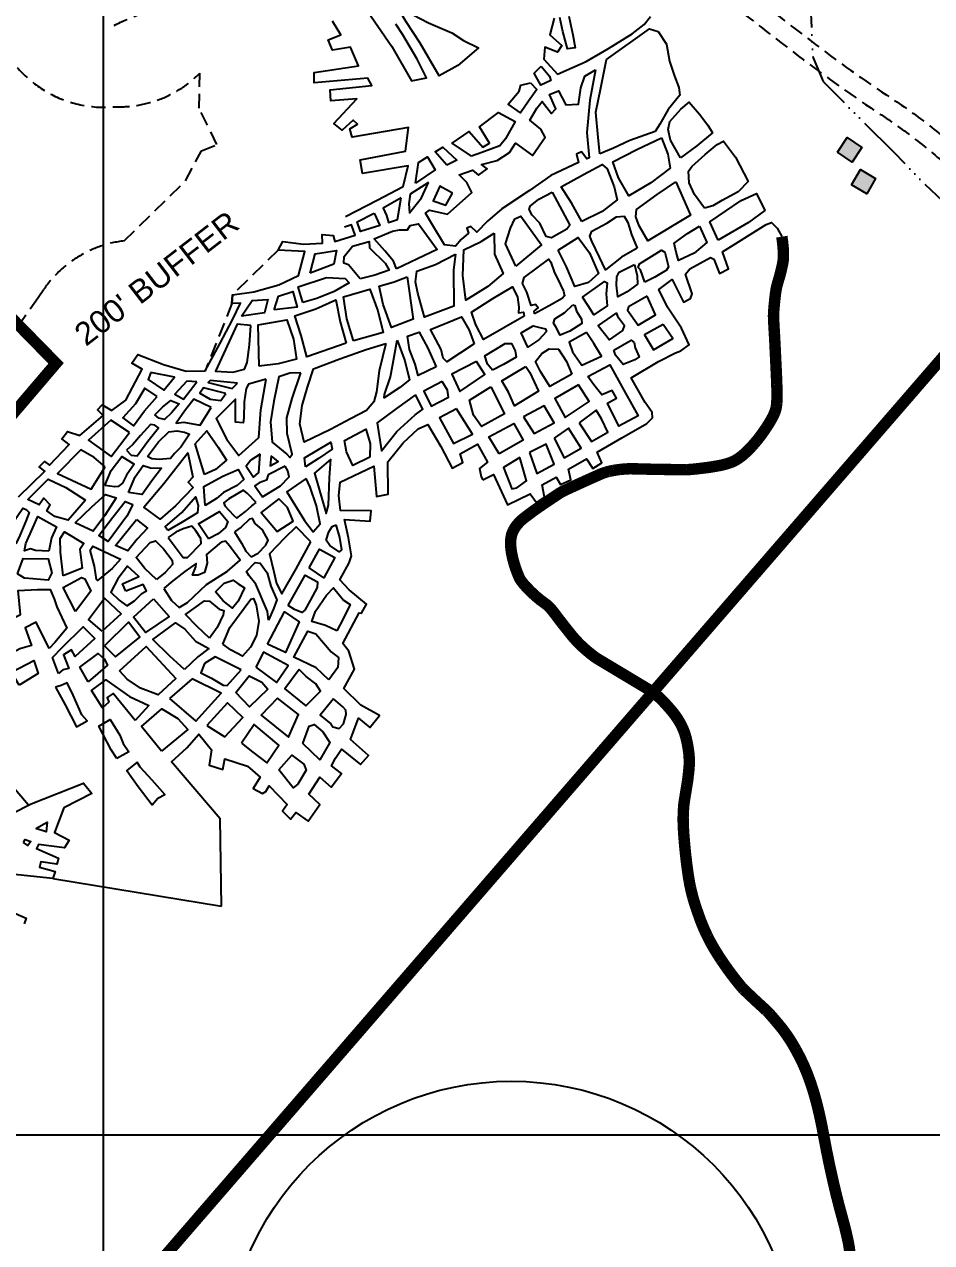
# Model space of a CAD drawing. Header units: inches. Extents: x 10131215 to 10153225, y 3476725 to 3491422.
# Drawn here: x 10145862 to 10147449, y 3479812 to 3481943 of the extents above; entities that cross this region are included whole.
import ezdxf
from ezdxf.enums import TextEntityAlignment as Align

# ---------------------------------------------------------------- set-up
doc = ezdxf.new("R2010")
doc.units = ezdxf.units.IN
doc.header["$LTSCALE"] = 100
doc.header["$MEASUREMENT"] = 0
for name, pattern in [('CENTER', [2, 1.25, -0.25, 0.25, -0.25]), ('DASHDOT', [1, 0.5, -0.25, 0, -0.25]), ('DASHED2', [0.375, 0.25, -0.125]), ('HIDDEN', [0.375, 0.25, -0.125]), ('STREAM', [1.5, 1, -0.125, 0, -0.125, 0, -0.125, 0, -0.125])]:
    doc.linetypes.add(name, pattern=pattern)
for name, color, linetype in [('BOUNDARY-MINE LIMITS', 30, 'DASHDOT'), ('BUFFER ZONE-200', 200, 'HIDDEN'), ('BUILDINGS', 7, 'CONTINUOUS'), ('GAS WELLS-PROPOSED', 171, 'CONTINUOUS'), ('GRID COORDINATES-VA SOUTH NAD27', 252, 'CONTINUOUS'), ('MINE WORKINGS-ADJACENT-JONES BROTHERS MINE-LMB_UN15', 251, 'CONTINUOUS'), ('MINE WORKINGS-ADJACENT-LMB_UN14', 251, 'CONTINUOUS'), ('OUTCROP-UPPER MASON-IMBODEN', 7, 'CONTINUOUS'), ('PROPERTY LINES-MINERAL', 1, 'CENTER'), ('ROADS', 34, 'DASHED2'), ('WATER-SURFACE', 140, 'STREAM')]:
    doc.layers.add(name, color=color, linetype=linetype)
doc.styles.add('BUFFER LABELS', font='ARIAL.TTF', dxfattribs={"height": 40})

msp = doc.modelspace()

# ---------------------------------------------------------------- linework, layer by layer
at = {"layer": 'BOUNDARY-MINE LIMITS', "const_width": 20}
msp.add_lwpolyline([(10145505.8, 3481770.2), (10145917.3, 3481350.1), (10145762.2, 3481168.3)], dxfattribs=at)
at = {"layer": 'BUFFER ZONE-200'}
for points in [[(10146036.4, 3481564.3), (10146143.8, 3481669.3), (10146172, 3481722.1), (10146198.8, 3481732.8), (10146167.7, 3481796.3), (10146169, 3481857.7)], [(10146305.6, 3481547.9), (10146226.1, 3481470.1), (10146225, 3481455)], [(10145772.6, 3481344.8), (10145798, 3481376.5), (10145850.2, 3481414.8), (10145885.9, 3481465.1), (10145895.9, 3481479.6)], [(10146226.1, 3481470.1), (10146225, 3481455), (10146178.3, 3481337.1)]]:
    msp.add_lwpolyline(points, dxfattribs=at)
for centre, start, end in [((10146001.2, 3481998.1), 209.9229, 275.5819), ((10146027.4, 3481998.9), 268.0679, 315.0761), ((10146060.4, 3481365.8), 96.893, 145.3212)]:
    msp.add_arc(centre, 200, start, end, dxfattribs=at)
at = {"layer": 'BUILDINGS'}
for points in [[(10147284.3, 3481719.6), (10147301.6, 3481745.2), (10147327.3, 3481727.9), (10147309.9, 3481702.2)], [(10147308.9, 3481662.3), (10147324.5, 3481689.1), (10147351.2, 3481673.5), (10147335.7, 3481646.7)]]:
    msp.add_lwpolyline(points, close=True, dxfattribs=at)
for points in [[(10147301.6, 3481745.2), (10147327.3, 3481727.9), (10147284.3, 3481719.6), (10147309.9, 3481702.2)], [(10147324.5, 3481689.1), (10147351.2, 3481673.5), (10147308.9, 3481662.3), (10147335.7, 3481646.7)]]:
    msp.add_solid(points, dxfattribs=at)
at = {"layer": 'GAS WELLS-PROPOSED'}
msp.add_circle((10146713.8, 3479594.1), 500, dxfattribs=at)
at = {"layer": 'GRID COORDINATES-VA SOUTH NAD27'}
for p, q in [((10146000, 3476730), (10146000, 3490730)), ((10150000, 3480000), (10131220, 3480000))]:
    msp.add_line(p, q, dxfattribs=at)
at = {"layer": 'MINE WORKINGS-ADJACENT-JONES BROTHERS MINE-LMB_UN15', "flags": 128}
for points in [[(10146455.6, 3481975.3), (10146504.6, 3481904.6), (10146539.2, 3481844.3), (10146565.2, 3481849.4), (10146548.8, 3481882.3), (10146523.9, 3481924.8), (10146511.6, 3481943.4)], [(10146788.5, 3481954.2), (10146781.2, 3481925), (10146802, 3481906.3), (10146794.7, 3481894.5), (10146772.5, 3481903), (10146770.8, 3481882.1), (10146794.8, 3481855.7), (10146844.6, 3481878), (10146884.1, 3481900.8), (10146925.5, 3481926.5), (10146946.5, 3481942.7), (10146957.4, 3481957)], [(10146814.5, 3481957.4), (10146821.5, 3481924.6), (10146825.4, 3481902), (10146812, 3481900.2), (10146804.1, 3481930.4), (10146798.4, 3481955.2)], [(10146423.5, 3481607.2), (10146479.1, 3481635.4), (10146524.7, 3481659.2), (10146533.5, 3481695.9), (10146453.4, 3481682.3), (10146449.1, 3481706.1), (10146528.5, 3481721.5), (10146533.7, 3481762.9), (10146435.2, 3481745.9), (10146431.4, 3481760.2), (10146444.9, 3481768.8), (10146437, 3481775.3), (10146417.7, 3481757.8), (10146403.5, 3481769.7), (10146443.3, 3481813), (10146397.8, 3481809.3), (10146396.8, 3481828.5), (10146469.5, 3481836.1), (10146462.9, 3481848.9), (10146368.7, 3481840.7), (10146369.1, 3481858.8), (10146446.5, 3481870.4), (10146432.4, 3481903.4), (10146400.8, 3481897.7), (10146393.6, 3481916.2), (10146415.8, 3481924.6), (10146400.8, 3481948.7)], [(10145851.3, 3481116.5), (10145897.9, 3481161.3), (10145888, 3481169), (10145897.2, 3481178.4), (10145905.6, 3481172), (10145940.1, 3481207.9), (10145927.4, 3481218.2), (10145937.5, 3481230.8), (10145958.7, 3481224), (10145999.6, 3481258.7), (10145989.5, 3481268.9), (10145998.1, 3481277.6), (10146014.7, 3481267.3), (10146039.5, 3481285.9), (10146067.9, 3481340.1), (10146049.7, 3481350.4), (10146060.4, 3481365.8), (10146105.3, 3481348.1), (10146144.7, 3481336.5), (10146178.3, 3481337.1), (10146203.6, 3481384.4), (10146225.7, 3481426.2), (10146239.7, 3481455.3), (10146225, 3481455), (10146226.1, 3481470.1), (10146263.4, 3481474.9), (10146307.1, 3481487.5), (10146341.7, 3481503.7), (10146352.3, 3481545.6), (10146305.6, 3481547.9), (10146314, 3481563.4), (10146350, 3481558.7), (10146383.2, 3481560.6), (10146382.9, 3481575.7), (10146401.9, 3481574), (10146405.2, 3481563.1), (10146440.7, 3481574.1), (10146434, 3481592.4), (10146421.9, 3481588.2)], [(10146664.2, 3481146.1), (10146682.7, 3481155.4), (10146707, 3481102.4), (10146746.9, 3481121.7), (10146757.6, 3481106.7), (10146772.1, 3481115.8), (10146767.6, 3481137.4), (10146792.2, 3481151), (10146799.9, 3481137.9), (10146817.8, 3481146.3), (10146813.6, 3481164.9), (10146845.3, 3481182.8), (10146856.5, 3481166.3), (10146872.3, 3481176.2), (10146863.8, 3481194.7), (10146907.1, 3481219.6), (10146950.7, 3481244.8), (10146960.9, 3481255), (10146960.2, 3481264.1), (10146947.7, 3481281.7), (10146923.5, 3481324.9), (10146971.5, 3481353.5), (10147000.8, 3481368.6), (10147010.6, 3481371.7), (10147024.9, 3481382.2), (10147011.4, 3481411.4), (10146987.1, 3481448.4), (10146971.6, 3481479), (10146995, 3481496.8), (10147015.3, 3481457.1), (10147027.1, 3481463.6), (10147030.4, 3481471.9), (10147018.4, 3481506.3), (10147026, 3481515.2), (10147062.5, 3481535.3), (10147067.9, 3481532.4), (10147078.1, 3481507.3), (10147094, 3481515.2), (10147083.5, 3481545.3), (10147159.4, 3481592.7), (10147169.1, 3481596.7), (10147178.7, 3481586.5), (10147187.1, 3481571.7)], [(10146206.7, 3480400.6), (10146204.5, 3480553), (10146119.1, 3480653), (10146145.9, 3480677.5), (10146167, 3480701.1), (10146189.5, 3480673.9), (10146185.3, 3480647.2), (10146209, 3480639.5), (10146212.3, 3480658.1), (10146252.5, 3480645.2), (10146274.1, 3480626), (10146262.3, 3480606.3), (10146278.2, 3480597.3), (10146284.1, 3480600.9), (10146289.9, 3480611), (10146321.7, 3480578.3), (10146313.6, 3480566.4), (10146327.5, 3480552.8), (10146336.7, 3480564.3), (10146358.5, 3480549.2), (10146378.5, 3480578), (10146359.8, 3480596.2), (10146378.8, 3480625.8), (10146398.6, 3480608.7), (10146416.7, 3480632.3), (10146399, 3480645.8), (10146406.2, 3480659.1), (10146416.8, 3480674.9), (10146450.1, 3480648), (10146463.9, 3480664), (10146432.5, 3480691.7), (10146446.4, 3480729.5), (10146466.3, 3480713), (10146482.9, 3480733.7), (10146450.7, 3480752.3), (10146421, 3480781.4), (10146439.6, 3480814.8), (10146429.7, 3480846.5), (10146419.2, 3480859.7), (10146447.4, 3480913.7), (10146451.8, 3480913), (10146460.4, 3480928.9), (10146429.9, 3480953.7), (10146413.5, 3480971.5), (10146430.2, 3481001.2), (10146434.4, 3481013.2), (10146428.9, 3481044.8), (10146421.8, 3481077), (10146466.8, 3481074), (10146468.4, 3481092.2), (10146415, 3481092.5), (10146411.8, 3481118), (10146414.3, 3481142.4), (10146473.2, 3481170.1), (10146478, 3481116.9), (10146498.2, 3481121.4), (10146497.6, 3481177.9), (10146524.7, 3481210.9), (10146551, 3481235.3), (10146567.8, 3481243.1), (10146590.2, 3481204.3), (10146610.1, 3481166.6), (10146629, 3481176.6), (10146624.2, 3481191.8), (10146654.4, 3481208.6), (10146672.3, 3481176.9), (10146658, 3481165.9), (10146661, 3481151.8), (10146664.2, 3481146.1)], [(10145869, 3480577.2), (10145705.2, 3480768.2)], [(10145911.9, 3480448.8), (10146206.7, 3480400.6)]]:
    msp.add_lwpolyline(points, dxfattribs=at)
for points in [[(10146530.5, 3481981.1), (10146542.2, 3481960), (10146569, 3481945.9), (10146609.9, 3481928.1), (10146629.9, 3481915), (10146656.3, 3481902.1), (10146620.4, 3481871), (10146587.5, 3481853.1), (10146554.6, 3481910.1), (10146530.1, 3481947.3), (10146518.7, 3481966.3), (10146515.7, 3481976.7)], [(10146868.4, 3481716.4), (10146865.5, 3481745.1), (10146861.7, 3481789.4), (10146870.3, 3481832.3), (10146878.4, 3481873), (10146880.5, 3481881.4), (10146955.8, 3481935.3), (10146970.5, 3481930.4), (10146985.1, 3481908.3), (10146990.7, 3481878.5), (10146999.3, 3481852.6), (10147006.9, 3481832.4), (10147008.8, 3481819.3), (10146988, 3481794.3), (10146973.6, 3481768.7), (10146965.2, 3481755.5), (10146921.4, 3481739.7), (10146892.7, 3481726.7)], [(10146765.8, 3481869.8), (10146780.4, 3481852.5), (10146782.7, 3481845.2), (10146765.6, 3481837), (10146753.8, 3481857.6)], [(10146861, 3481863.5), (10146851.1, 3481810.4), (10146845.9, 3481754), (10146849.8, 3481709.7), (10146846.1, 3481707.6), (10146836.4, 3481720.4), (10146827.7, 3481715.8), (10146831.6, 3481701.3), (10146783.1, 3481678.7), (10146745.4, 3481652.6), (10146697.3, 3481620.1), (10146672.3, 3481599.1), (10146653.2, 3481579.4), (10146642.8, 3481589.7), (10146636, 3481586.4), (10146638.7, 3481577.7), (10146626.1, 3481566.8), (10146616.4, 3481554.9), (10146596.9, 3481557.3), (10146576.6, 3481591), (10146563.8, 3481612.6), (10146570.4, 3481618.3), (10146602.4, 3481610.9), (10146644.6, 3481649.1), (10146635.7, 3481666.6), (10146622.7, 3481679.6), (10146645.9, 3481688.1), (10146656.5, 3481679.5), (10146671.3, 3481690.1), (10146661.7, 3481697.7), (10146689.2, 3481705.1), (10146710.6, 3481719.2), (10146721.3, 3481735.2), (10146750.6, 3481713.9), (10146773.1, 3481745.9), (10146765.3, 3481760), (10146746, 3481775.5), (10146758.4, 3481796.4), (10146767.5, 3481807.9), (10146784.1, 3481787.2), (10146791.9, 3481795.1), (10146780.4, 3481820.5), (10146796.5, 3481826.8), (10146809.2, 3481802.1), (10146831.2, 3481803.3), (10146835.4, 3481832.1), (10146842.4, 3481852.3)], [(10146747.1, 3481840.7), (10146758.3, 3481829.3), (10146743.7, 3481808.9), (10146730, 3481788.1), (10146708.3, 3481803.5), (10146727.6, 3481826.1), (10146730.7, 3481836.7)], [(10147009.9, 3481709.7), (10146992, 3481740.7), (10146988.1, 3481758.9), (10146991, 3481773.1), (10147010.6, 3481794.6), (10147025.1, 3481807.1), (10147043.1, 3481786.1), (10147057.8, 3481766.9), (10147066, 3481753.2), (10147038.3, 3481730.8)], [(10146644.4, 3481712.5), (10146610.2, 3481735.1), (10146640.1, 3481755.9), (10146664.1, 3481728.1), (10146675.6, 3481735.3), (10146657.9, 3481763.8), (10146691.5, 3481789.1), (10146720.4, 3481773.4), (10146703.7, 3481743), (10146693.5, 3481730.4), (10146662.2, 3481719)], [(10146976.3, 3481744.7), (10146987.8, 3481716.2), (10146991.6, 3481691.3), (10146958.1, 3481665.9), (10146919.4, 3481643.3), (10146901.4, 3481674.6), (10146891.6, 3481702.5), (10146933.4, 3481724.4)], [(10146601.2, 3481696.9), (10146580.4, 3481720.4), (10146594.1, 3481728.2), (10146618.4, 3481705.3)], [(10147052, 3481621.4), (10147034.1, 3481645.4), (10147024.8, 3481665.6), (10147023.8, 3481686.2), (10147029.4, 3481694.7), (10147052.8, 3481715.3), (10147074.1, 3481732.9), (10147085.2, 3481739), (10147106, 3481710.9), (10147128.2, 3481668.3), (10147110.7, 3481650.4), (10147082.9, 3481635.2), (10147082, 3481635), (10147066.3, 3481625.6)], [(10146545.9, 3481665.5), (10146551.6, 3481701.2), (10146566.9, 3481711.3), (10146580.6, 3481688.8)], [(10146837.2, 3481598), (10146819.8, 3481629.6), (10146800.9, 3481658.7), (10146840.1, 3481680.4), (10146872.7, 3481698.1), (10146881.6, 3481690.4), (10146893.6, 3481659), (10146898.7, 3481635.9), (10146872.5, 3481615.6)], [(10146568.9, 3481666.5), (10146537.1, 3481646), (10146534.3, 3481628.9), (10146535.9, 3481613.3), (10146556.9, 3481639.4)], [(10146610.9, 3481647.6), (10146588.9, 3481660.2), (10146576.9, 3481634.2), (10146599.5, 3481626.9)], [(10147001.7, 3481667.8), (10147027.1, 3481609.1), (10146952.9, 3481564.3), (10146937.4, 3481590.6), (10146931.6, 3481606.3), (10146933, 3481619.5), (10146968.8, 3481645.5)], [(10146521.3, 3481639.9), (10146489.8, 3481621.7), (10146495.6, 3481608.6), (10146499, 3481596.2), (10146514.4, 3481602)], [(10146785.1, 3481649.3), (10146815.9, 3481591.8), (10146810.7, 3481584.8), (10146783.9, 3481569.8), (10146774.8, 3481571.8), (10146763.9, 3481595.5), (10146750, 3481609.5), (10146744.9, 3481619.5), (10146746.8, 3481625.1), (10146761.9, 3481637.1)], [(10147075.8, 3481565.7), (10147060.9, 3481597.5), (10147116.1, 3481634.9), (10147142.8, 3481647.3), (10147157.4, 3481617.7), (10147129, 3481596.6)], [(10146474, 3481613), (10146483.8, 3481591.5), (10146449.8, 3481580.5), (10146443.9, 3481597.5)], [(10146512.7, 3481515.3), (10146507.6, 3481528.8), (10146492.6, 3481547), (10146473.8, 3481568), (10146506.1, 3481581.4), (10146518.2, 3481583.9), (10146532.4, 3481583.5), (10146536.9, 3481591.1), (10146551.6, 3481594.1), (10146584.3, 3481549.1), (10146549.5, 3481532.8)], [(10146721.7, 3481520.1), (10146703.8, 3481558.9), (10146712.5, 3481586.4), (10146719.9, 3481602.8), (10146730.5, 3481607.5), (10146766.6, 3481557.2)], [(10146934.2, 3481551.5), (10146906.3, 3481535.7), (10146878.5, 3481513.4), (10146868.1, 3481535.8), (10146854.4, 3481563.6), (10146851.2, 3481572.6), (10146854.6, 3481581.5), (10146880.7, 3481595.5), (10146897.8, 3481606.4), (10146911, 3481607.8), (10146917.7, 3481596.2), (10146924.2, 3481575.7)], [(10146684, 3481577.9), (10146684.5, 3481541), (10146699.4, 3481507), (10146672.9, 3481484.7), (10146634.2, 3481460.5), (10146628.7, 3481503.5), (10146630.6, 3481548.4), (10146661.3, 3481563.3)], [(10146795.9, 3481547.9), (10146830.5, 3481570.1), (10146850.6, 3481543.6), (10146866.2, 3481507.2), (10146848.8, 3481491.6), (10146825.2, 3481484.5), (10146810.4, 3481518.8)], [(10147043, 3481590.1), (10147055.8, 3481561.2), (10147033.5, 3481543.1), (10147006, 3481529.8), (10147002.1, 3481544.6), (10146998.7, 3481560.6), (10147022.2, 3481577.5)], [(10146449.1, 3481497.8), (10146428.7, 3481522.2), (10146420.9, 3481525.6), (10146421.5, 3481536.8), (10146436, 3481554.8), (10146464.8, 3481563.2), (10146465.7, 3481552.3), (10146493.2, 3481525.1), (10146499.8, 3481513.1), (10146475.2, 3481504.4)], [(10146361.9, 3481508), (10146370.9, 3481541.7), (10146408.2, 3481547.6), (10146403.5, 3481523.8)], [(10146615.9, 3481541.2), (10146612.6, 3481513.9), (10146613.3, 3481449.9), (10146561.8, 3481430.8), (10146550, 3481472.6), (10146546.1, 3481492.7), (10146548.5, 3481511.6), (10146581.4, 3481522.8)], [(10146754.5, 3481436.6), (10146753.6, 3481441.6), (10146760.7, 3481447.2), (10146756.2, 3481452.9), (10146748.5, 3481451.1), (10146741, 3481474.4), (10146733.5, 3481489.6), (10146736.1, 3481500.1), (10146779.4, 3481532.1), (10146783.2, 3481526.9), (10146788.6, 3481509.9), (10146800.1, 3481487.5), (10146805.3, 3481476.1), (10146806.7, 3481468), (10146802.9, 3481463.6), (10146779.9, 3481450.5)], [(10146947.1, 3481492), (10146939.6, 3481513.6), (10146936, 3481517.7), (10146937.8, 3481524.2), (10146976.4, 3481547.8), (10146982.5, 3481544.6), (10146988.6, 3481519), (10146985.3, 3481513), (10146964.6, 3481501.1)], [(10146929.2, 3481523.2), (10146934, 3481502.9), (10146934.6, 3481488.6), (10146916.5, 3481475), (10146900.2, 3481466.3), (10146897.7, 3481486.6), (10146898.4, 3481501.5), (10146902.3, 3481509.6)], [(10146349.3, 3481456.3), (10146340.7, 3481484.1), (10146390.2, 3481500.4), (10146423.3, 3481498.3), (10146430, 3481491.1), (10146403.6, 3481475.7), (10146373.7, 3481463.8)], [(10146531.4, 3481501.2), (10146541.9, 3481427.4), (10146504.1, 3481412.7), (10146489.4, 3481452.9), (10146482.7, 3481485.3), (10146508.8, 3481492.4)], [(10146838.6, 3481465.6), (10146876.8, 3481493.1), (10146881.6, 3481491.1), (10146880, 3481471.7), (10146881.7, 3481450.9), (10146858.2, 3481435.2), (10146848.3, 3481450.5)], [(10146299, 3481443.6), (10146306.7, 3481467.5), (10146331.5, 3481475.8), (10146339, 3481448.4)], [(10146437.4, 3481389.4), (10146425.9, 3481427.9), (10146419.9, 3481466.3), (10146466.2, 3481480), (10146480, 3481442), (10146489.4, 3481403.9)], [(10146736.2, 3481432.4), (10146665, 3481391.8), (10146651.8, 3481417.3), (10146644, 3481439.5), (10146681.5, 3481463.4), (10146715.8, 3481484), (10146724.7, 3481465.6), (10146726.9, 3481448.4), (10146726.2, 3481438.5), (10146735, 3481439.6)], [(10146951.2, 3481467.4), (10146919, 3481449.2), (10146917.2, 3481443.2), (10146935.5, 3481416.8), (10146965.9, 3481435)], [(10146241.5, 3481432.5), (10146260.6, 3481460.1), (10146287.8, 3481461.6), (10146281.7, 3481438.2)], [(10146424.8, 3481385.1), (10146356.2, 3481361.7), (10146346.2, 3481398.8), (10146334.9, 3481432.9), (10146371.8, 3481445.3), (10146406.5, 3481461.3), (10146414.5, 3481422.6)], [(10146821.5, 3481452.6), (10146825, 3481451.3), (10146828, 3481441.4), (10146836.6, 3481427.5), (10146837, 3481419.7), (10146816, 3481406.1), (10146799.1, 3481399.1), (10146791.6, 3481413.7), (10146787.3, 3481420.5), (10146789.7, 3481428.2), (10146807.3, 3481439.2)], [(10146272.8, 3481345.2), (10146271, 3481417.5), (10146320.8, 3481426.2), (10146332.7, 3481392.5), (10146337.9, 3481357.6), (10146305.9, 3481349)], [(10146649, 3481384.3), (10146600.8, 3481352.8), (10146594.8, 3481358.9), (10146591.1, 3481374.4), (10146572.4, 3481409.5), (10146626.5, 3481431.2), (10146639.8, 3481408.2)], [(10146897.9, 3481438.5), (10146865.8, 3481416.2), (10146885.4, 3481391.4), (10146909, 3481407.4), (10146911.7, 3481415.5), (10146901.6, 3481429.5)], [(10146257.9, 3481416.5), (10146234.4, 3481418.5), (10146196.3, 3481336.5), (10146226.3, 3481334.7), (10146246.7, 3481339.7), (10146251.4, 3481351.5), (10146255.7, 3481382.3)], [(10146582.5, 3481344.1), (10146550.8, 3481328.9), (10146545.3, 3481348.4), (10146535.5, 3481374.4), (10146532.4, 3481397.7), (10146552.6, 3481404.6), (10146567.9, 3481376.6)], [(10146775.4, 3481405.7), (10146762.1, 3481391), (10146742.4, 3481378.1), (10146731, 3481403.7), (10146752.2, 3481415.8), (10146765.8, 3481411.9), (10146773.4, 3481410.7)], [(10146845.6, 3481404.2), (10146814.8, 3481387.4), (10146820.6, 3481370.2), (10146837.1, 3481346.6), (10146871.6, 3481362.5), (10146858, 3481384.9)], [(10146979.7, 3481418.1), (10146946.6, 3481399.8), (10146962.3, 3481373.5), (10146996.3, 3481393.4)], [(10146494, 3481385), (10146482.7, 3481337), (10146477.8, 3481300.5), (10146473.4, 3481283), (10146460.5, 3481267.6), (10146432.3, 3481253.1), (10146397.3, 3481234.6), (10146351.3, 3481212.1), (10146343.5, 3481244.1), (10146348, 3481276.3), (10146357.4, 3481308.4), (10146367.6, 3481340.2), (10146413.9, 3481357.8), (10146459.9, 3481374)], [(10146514, 3481390.4), (10146527.2, 3481354.2), (10146535.7, 3481321.1), (10146518.9, 3481308), (10146491.4, 3481289.9), (10146492, 3481295.7), (10146502.5, 3481326.7), (10146508.8, 3481361.4)], [(10146680.9, 3481338.2), (10146671.9, 3481348.7), (10146667.6, 3481363.4), (10146703.3, 3481384.9), (10146714.2, 3481385), (10146720.8, 3481371.7), (10146722.1, 3481361), (10146700, 3481347.9)], [(10146893.4, 3481373.1), (10146923.3, 3481390.5), (10146928.5, 3481386.4), (10146930.6, 3481377.2), (10146937.7, 3481361.6), (10146929.6, 3481356.3), (10146909.3, 3481347.9), (10146895.8, 3481364.1)], [(10146819.8, 3481331.3), (10146781.4, 3481309.3), (10146765.1, 3481335.6), (10146756.3, 3481353.4), (10146767.3, 3481367.4), (10146779.8, 3481375.3), (10146796.6, 3481374.7), (10146810.2, 3481353.2)], [(10146653, 3481353.1), (10146609.9, 3481331.1), (10146623.5, 3481301), (10146667.6, 3481330.5)], [(10146739, 3481344.7), (10146746.3, 3481334), (10146761.6, 3481301.5), (10146719.1, 3481275.8), (10146709, 3481299.8), (10146697, 3481319.5), (10146720.8, 3481333.7)], [(10146847.7, 3481327.2), (10146886.2, 3481347.2), (10146913.7, 3481298.1), (10146935.7, 3481258.4), (10146901.7, 3481239.9), (10146881.8, 3481280.2), (10146897.7, 3481289.1), (10146890.5, 3481302.6), (10146872, 3481295), (10146857.9, 3481312.2)], [(10146083.1, 3481334), (10146078.6, 3481321.8), (10146105.9, 3481303), (10146124.3, 3481326)], [(10146163.4, 3481317.6), (10146146.3, 3481319), (10146125, 3481296.4), (10146140.2, 3481287.6)], [(10146234.8, 3481315.1), (10146186.8, 3481320.3), (10146183.2, 3481316.3), (10146225.6, 3481306.2)], [(10146284.6, 3481322.3), (10146253.7, 3481313.5), (10146250, 3481305.9), (10146246.2, 3481282.5), (10146245.7, 3481254.6), (10146244.7, 3481246.1), (10146231.5, 3481247.4), (10146231, 3481287.1), (10146197.3, 3481253.6), (10146216.2, 3481217.1), (10146237.1, 3481189.1), (10146272.1, 3481220.2), (10146275.6, 3481268.8)], [(10146345.6, 3481333.7), (10146326.4, 3481333), (10146307.3, 3481326.3), (10146298.1, 3481283.8), (10146292.7, 3481247.5), (10146295.4, 3481212), (10146321.2, 3481191.1), (10146326.5, 3481185.2), (10146330.4, 3481191), (10146321.9, 3481227.1), (10146320.9, 3481255), (10146330.4, 3481288.8)], [(10146592.7, 3481318.5), (10146560.9, 3481301.3), (10146573.3, 3481275.4), (10146603.7, 3481290.7), (10146602.3, 3481303.4)], [(10146094.2, 3481292.3), (10146072.8, 3481306.8), (10146056, 3481279.1), (10146034.1, 3481254.8), (10146053, 3481240.9), (10146072.1, 3481267.2)], [(10146214.1, 3481297.5), (10146175.5, 3481307.4), (10146168.7, 3481297.7), (10146187, 3481287.5), (10146205.4, 3481285)], [(10146546.2, 3481295.2), (10146512.9, 3481271.1), (10146479.2, 3481245.9), (10146486.6, 3481197), (10146513.3, 3481230.8), (10146545.4, 3481259.8), (10146558.8, 3481269.9)], [(10146678.1, 3481308.8), (10146702.1, 3481261.8), (10146661.9, 3481239.6), (10146647.7, 3481259.2), (10146640.4, 3481285.8)], [(10146831.3, 3481312.2), (10146790.2, 3481288.6), (10146807.8, 3481255.3), (10146849.9, 3481283.5)], [(10146090.3, 3481259.7), (10146103.9, 3481274), (10146118.3, 3481285.2), (10146132.8, 3481279), (10146119.2, 3481263.4), (10146107, 3481251.6), (10146097.3, 3481254.3)], [(10146188.9, 3481272.9), (10146158.3, 3481287.4), (10146141.9, 3481266.6), (10146127.5, 3481245.3), (10146140.6, 3481246.9), (10146169.2, 3481241.9)], [(10146735.2, 3481256.2), (10146753.5, 3481227.3), (10146789, 3481245.9), (10146771.3, 3481275.6)], [(10146045.8, 3481228.8), (10146013.2, 3481250.6), (10145974, 3481215.9), (10146013.6, 3481187)], [(10146617.9, 3481270.4), (10146587.9, 3481254.5), (10146612.4, 3481209.6), (10146646.1, 3481226.3)], [(10146832.5, 3481246), (10146854.1, 3481213.6), (10146882.9, 3481229.8), (10146871.5, 3481253.2), (10146862, 3481268.3)], [(10146040.4, 3481197.9), (10146048.5, 3481189.4), (10146059.3, 3481188.1), (10146077.9, 3481214.2), (10146096.3, 3481237), (10146089.9, 3481241.9), (10146082.5, 3481243.1), (10146065.1, 3481223.9), (10146051.8, 3481208.3)], [(10146077.5, 3481186.9), (10146096.3, 3481212.6), (10146114.7, 3481230.5), (10146128.4, 3481231.7), (10146142, 3481229.9), (10146150.8, 3481225.9), (10146141.5, 3481212.1), (10146135.7, 3481203.6), (10146124.4, 3481192.3), (10146117.5, 3481183.3), (10146097.4, 3481181.9), (10146084.9, 3481182.9)], [(10146176.9, 3481155.5), (10146160.7, 3481209), (10146181.3, 3481232.1), (10146201.1, 3481203.3), (10146215.7, 3481180.7), (10146196.1, 3481164.3)], [(10146466.4, 3481186), (10146436.5, 3481171.4), (10146425.5, 3481195.1), (10146422, 3481215.3), (10146459.5, 3481234.9), (10146466.6, 3481210.1)], [(10146692.6, 3481191.5), (10146674.2, 3481221.6), (10146718.3, 3481245.1), (10146734.3, 3481215.9)], [(10146788.7, 3481219.3), (10146806.1, 3481184.5), (10146835.9, 3481201.6), (10146814.1, 3481236.5)], [(10146353.7, 3481169), (10146351.7, 3481184.5), (10146398.2, 3481212), (10146400.6, 3481200.1), (10146376.7, 3481183.6)], [(10146745.4, 3481194.3), (10146758.7, 3481157.4), (10146788.8, 3481173.9), (10146774.5, 3481208.8)], [(10146003.1, 3481169.2), (10145984.2, 3481185.4), (10145960.6, 3481199), (10145919.7, 3481157.4), (10145978.9, 3481129.9)], [(10146002.8, 3481136.5), (10146013.9, 3481162.6), (10146032.5, 3481186.9), (10146053.8, 3481173.8), (10146040.6, 3481154.6), (10146033.4, 3481140.5), (10146026.2, 3481134.4), (10146020.1, 3481133.9)], [(10146156.9, 3481133.1), (10146126.1, 3481100.9), (10146099.6, 3481077.2), (10146070.9, 3481098.2), (10146105.6, 3481140), (10146147.6, 3481193.3), (10146156.5, 3481150.9), (10146148.4, 3481142.3)], [(10146274.3, 3481191.1), (10146258.3, 3481180.9), (10146249.6, 3481169.9), (10146263, 3481150.9), (10146272, 3481158.9)], [(10146293.4, 3481188), (10146291.9, 3481170.6), (10146305.7, 3481178.4)], [(10146044, 3481124.2), (10146055.8, 3481151.5), (10146069.6, 3481171.2), (10146082.6, 3481167.2), (10146102, 3481166.9), (10146084.6, 3481144.4), (10146067.9, 3481120.4)], [(10146178.2, 3481101.4), (10146176, 3481134.5), (10146209.1, 3481152.4), (10146236.1, 3481164.6), (10146245.6, 3481146.9), (10146234.4, 3481136.6), (10146210.2, 3481123.9), (10146197.8, 3481113.8)], [(10146318.4, 3481170), (10146288.5, 3481155.2), (10146285.7, 3481145.7), (10146272.6, 3481141), (10146264.8, 3481135.6), (10146278.5, 3481116.4), (10146310, 3481135.6), (10146324.9, 3481151.6), (10146322.5, 3481162)], [(10146397.8, 3481182.6), (10146369.2, 3481158.2), (10146390, 3481087.1), (10146394, 3481101.8), (10146395.5, 3481149.8)], [(10146728.7, 3481185.4), (10146700, 3481167.8), (10146714.5, 3481130.6), (10146723.2, 3481132.2), (10146740.1, 3481144.3), (10146734.8, 3481164.7)], [(10145968.6, 3481110.6), (10145938.7, 3481075.7), (10145915.2, 3481081.9), (10145901.4, 3481092.1), (10145906.9, 3481102.8), (10145895.7, 3481114.3), (10145887.9, 3481102.4), (10145867.7, 3481111.8), (10145903.4, 3481147.5), (10145934.1, 3481132.6)], [(10146354.7, 3481148.8), (10146321, 3481125.1), (10146352.1, 3481075.2), (10146367.3, 3481055), (10146379.4, 3481069.1), (10146372.7, 3481100.5), (10146362, 3481133.2)], [(10146267.6, 3481106.5), (10146252.2, 3481122.6), (10146245.1, 3481127.9), (10146219.4, 3481113.3), (10146210.8, 3481106.2), (10146212.5, 3481100.5), (10146227.7, 3481084.7), (10146233.4, 3481079.1), (10146248.7, 3481090.6), (10146259.8, 3481101)], [(10145950.8, 3481071.2), (10145980.1, 3481099.3), (10146003.5, 3481120.7), (10146022.7, 3481114.9), (10146002.4, 3481083.8), (10145982, 3481056.6)], [(10146051.6, 3481103.3), (10146041.3, 3481082.8), (10146008.3, 3481038.6), (10145992.2, 3481048.6), (10146016.9, 3481080.8), (10146038.2, 3481108.3)], [(10146112.8, 3481057.4), (10146108, 3481063.8), (10146137.4, 3481088.9), (10146161.3, 3481116.4), (10146166.1, 3481101.1), (10146164.7, 3481088.7), (10146138, 3481072.1)], [(10146307.1, 3481113), (10146275.9, 3481089.4), (10146304.3, 3481055.8), (10146332, 3481074.1), (10146322, 3481097.7)], [(10145817.7, 3481040.8), (10145839.3, 3481067.7), (10145858.9, 3481096.8), (10145865.1, 3481094.6), (10145870.2, 3481089), (10145864.4, 3481073.9), (10145852, 3481045), (10145846.7, 3481034.9), (10145834, 3481036.4)], [(10145904.9, 3481021.5), (10145881.4, 3481022.5), (10145872.4, 3481025.6), (10145862, 3481022.1), (10145864.5, 3481034.7), (10145876.8, 3481062.2), (10145885.5, 3481082.4), (10145901.1, 3481073.3), (10145917.8, 3481064), (10145909.5, 3481045)], [(10146183.9, 3481043.1), (10146166.3, 3481069.2), (10146203.5, 3481091.1), (10146217.6, 3481073.4), (10146214, 3481062.9), (10146200.8, 3481051.7)], [(10146058.3, 3481076.6), (10146077, 3481061.5), (10146059.3, 3481042.7), (10146043, 3481022), (10146021.2, 3481031.3)], [(10146113.6, 3481045.2), (10146139.6, 3481010.4), (10146147, 3481010.6), (10146171.4, 3481034.6), (10146170.4, 3481043.9), (10146161.9, 3481057), (10146154.8, 3481065.3), (10146139.4, 3481060.8), (10146126.7, 3481054.7)], [(10146229.5, 3481055.2), (10146242, 3481035.6), (10146249.4, 3481021.4), (10146258.5, 3481011.3), (10146271, 3481018), (10146284.1, 3481032.1), (10146288.4, 3481040.7), (10146278.3, 3481058.6), (10146265.8, 3481070), (10146261.2, 3481078.4), (10146255.8, 3481077.5), (10146241, 3481063.4)], [(10146363.2, 3481037.5), (10146337.6, 3481064.3), (10146316.8, 3481044.1), (10146290.8, 3481017), (10146298.1, 3480985.1), (10146303.1, 3480965.1), (10146312.1, 3480947.1), (10146337.6, 3480990.8)], [(10146406.9, 3481067.8), (10146413.4, 3481045.6), (10146416.4, 3481023.9), (10146412.5, 3481020.3), (10146396.4, 3481031.3), (10146390, 3481040.8), (10146394.6, 3481055.2), (10146400.5, 3481064.7)], [(10145929.6, 3480978.5), (10145925.3, 3481019.5), (10145924.2, 3481043.6), (10145931.8, 3481055.4), (10145966.1, 3481034.9), (10145958.6, 3481024.5), (10145962.8, 3480991.6)], [(10146092.9, 3480971.8), (10146072.4, 3480991.2), (10146057.6, 3481010.2), (10146081.9, 3481036.4), (10146091.4, 3481039.4), (10146105.1, 3481025.6), (10146120.2, 3481005.6), (10146121.2, 3480997.9), (10146108, 3480984.3)], [(10146105.6, 3480955.9), (10146119.1, 3480935), (10146132.7, 3480922.8), (10146147.4, 3480931.7), (10146180.6, 3480963.1), (10146217.5, 3480986.7), (10146239.3, 3481006), (10146221, 3481030.7), (10146213.6, 3481039), (10146206, 3481037.1), (10146180.4, 3481015.8), (10146181.4, 3481000.5), (10146177.1, 3480984), (10146165.8, 3480979.3), (10146155.9, 3480979.5), (10146161.9, 3480994.2), (10146162.2, 3480999.9), (10146142.6, 3480985.6), (10146118.6, 3480967.2)], [(10145976.9, 3481023.2), (10145981.8, 3481030.1), (10146029.8, 3481007.4), (10146015.5, 3480991.3), (10145989.6, 3480970.1), (10145987.9, 3480971.9), (10145984.6, 3480995.4)], [(10146360.4, 3480992.5), (10146378.4, 3481025.1), (10146404.8, 3481010.3), (10146385.6, 3480974.8)], [(10145850, 3480981.7), (10145859.5, 3481008.5), (10145903.3, 3481008.1), (10145909.8, 3480983.8), (10145903.7, 3480970.6), (10145876.6, 3480973.2), (10145862.2, 3480974)], [(10146039.3, 3480951.7), (10146033.8, 3480964.1), (10146062.1, 3480977.1), (10146042.4, 3480995.4), (10146025.1, 3480973), (10146013.4, 3480949.9), (10146027.5, 3480935.9), (10146041.2, 3480925.8), (10146054.7, 3480934.7), (10146067.1, 3480947.4), (10146075.4, 3480951.9), (10146069.4, 3480963.4)], [(10146288.7, 3480901), (10146287, 3480916), (10146267, 3480963.6), (10146254.8, 3480978.9), (10146250.5, 3480986), (10146265.6, 3481001.9), (10146274.5, 3481000.6), (10146286.8, 3480983.7), (10146293.3, 3480960.2), (10146303.8, 3480936.5), (10146297.7, 3480920.5)], [(10145951.5, 3480915.7), (10145929.8, 3480958.1), (10145961.9, 3480975.3), (10145967.5, 3480972.8), (10145977.9, 3480951.5)], [(10146323.5, 3480926.5), (10146353.1, 3480979.7), (10146374.7, 3480967.6), (10146374.3, 3480957.9), (10146362, 3480935.1), (10146352.3, 3480918.4), (10146347.5, 3480914.2), (10146334.3, 3480919.3)], [(10145905.2, 3480851), (10145882.6, 3480897), (10145863.2, 3480887.2), (10145874.3, 3480856.5), (10145854, 3480850.5), (10145838.3, 3480842.1), (10145814.7, 3480882.8), (10145787.2, 3480870.4), (10145808.3, 3480820.4), (10145792.4, 3480808.3), (10145756.4, 3480852.7), (10145785.9, 3480875.3), (10145813.4, 3480889.7), (10145855.2, 3480910.9), (10145850.7, 3480952.9), (10145885.1, 3480954.4), (10145907.2, 3480954.4), (10145914, 3480937.8), (10145918.4, 3480924), (10145936, 3480886.6), (10145915.2, 3480861.8)], [(10146196.3, 3480950.5), (10146211.5, 3480965.7), (10146227.2, 3480970.9), (10146236, 3480964.6), (10146247.2, 3480957.3), (10146236.1, 3480934), (10146225.7, 3480921.9), (10146209.8, 3480934.7)], [(10146408.4, 3480881.8), (10146388.9, 3480891.3), (10146364.7, 3480898.3), (10146371.4, 3480916.6), (10146390.6, 3480944.3), (10146402.4, 3480957.2), (10146420.4, 3480935.5), (10146431.7, 3480928.2), (10146419.8, 3480903.2)], [(10145997.7, 3480881.4), (10145974.1, 3480901.9), (10146001.9, 3480939.1), (10146031.1, 3480911.6)], [(10146088, 3480938), (10146115.1, 3480907.3), (10146073.5, 3480879.2), (10146052.6, 3480906.1)], [(10146186, 3480869.5), (10146164.3, 3480889.5), (10146143.5, 3480910.6), (10146177.1, 3480934.7), (10146185.6, 3480933.9), (10146202.6, 3480920), (10146210.8, 3480917.5), (10146209.8, 3480910.2), (10146199, 3480888.1)], [(10146208.9, 3480859), (10146221.3, 3480888), (10146257.9, 3480937.4), (10146262.8, 3480938.5), (10146267.4, 3480927.2), (10146271.8, 3480899.1), (10146268.2, 3480874.2), (10146257.2, 3480853.7), (10146243.5, 3480837.9), (10146223.5, 3480848.1)], [(10146287.2, 3480858.8), (10146317.2, 3480915.2), (10146342.9, 3480898.1), (10146318.9, 3480844.2)], [(10145921.3, 3480807.5), (10145910.8, 3480835.6), (10145927.9, 3480853), (10145965, 3480888.8), (10145985.4, 3480868.4), (10145951, 3480837.2), (10145944.3, 3480848.7), (10145930.5, 3480839.9), (10145939.8, 3480816.1), (10145929.2, 3480813.7)], [(10146001.9, 3480856), (10146021.5, 3480836.7), (10146064.1, 3480870.9), (10146043.9, 3480897.3)], [(10146141.8, 3480814.6), (10146116.4, 3480837.7), (10146086.6, 3480866.7), (10146126.4, 3480896.1), (10146142.8, 3480884.9), (10146161.4, 3480863.8), (10146184.8, 3480851.4), (10146165.4, 3480836.8)], [(10146394.3, 3480796.5), (10146372.6, 3480817.3), (10146333.3, 3480836.1), (10146357.8, 3480881.7), (10146371.6, 3480876.9), (10146398.7, 3480845.1), (10146411.5, 3480835.2), (10146410.3, 3480817.8)], [(10146028.5, 3480811.9), (10146074.8, 3480854.8), (10146127.1, 3480798.4), (10146096.1, 3480770.3), (10146064.8, 3480781.5), (10146041.9, 3480797.7)], [(10146266.8, 3480818.8), (10146302.8, 3480791.5), (10146323.2, 3480821.3), (10146280.2, 3480845)], [(10145852.9, 3480787.3), (10145839.4, 3480809.7), (10145878.6, 3480830.3), (10145886.1, 3480807.4)], [(10145973.4, 3480793.1), (10145958.9, 3480818.6), (10145990.9, 3480842.4), (10146001.6, 3480833.3), (10146007.2, 3480822.2)], [(10146240.9, 3480813.6), (10146195.9, 3480836.8), (10146177.2, 3480824.9), (10146170.4, 3480808.8), (10146189.5, 3480799.1), (10146209.8, 3480787.2), (10146216.5, 3480786.6)], [(10146231.7, 3480774.2), (10146255.3, 3480803.3), (10146277.3, 3480792.1), (10146287.9, 3480780.3), (10146255.8, 3480749)], [(10146342.4, 3480814.7), (10146317.7, 3480780.6), (10146354.1, 3480751.1), (10146380.1, 3480776.6), (10146371.8, 3480789.4), (10146354.9, 3480802)], [(10145916.3, 3480783.8), (10145933.5, 3480752.4), (10145953.3, 3480714.1), (10145972, 3480724.8), (10145962.5, 3480735.1), (10145947.4, 3480769.6), (10145937, 3480791.2), (10145926.3, 3480786.2)], [(10146055.4, 3480725.3), (10146017, 3480772.2), (10146006.9, 3480765.3), (10146009.7, 3480757.1), (10145998.4, 3480747.1), (10145979.1, 3480777.6), (10146004.1, 3480796.4), (10146045.7, 3480767.4), (10146079.4, 3480751.3)], [(10146115.5, 3480763.7), (10146161.8, 3480724.1), (10146206.3, 3480773.3), (10146155.7, 3480797.9)], [(10146305, 3480764.2), (10146276.1, 3480734.3), (10146324.2, 3480696.2), (10146341.7, 3480735.6)], [(10146402.9, 3480762.9), (10146379.6, 3480734.3), (10146398, 3480719.5), (10146401.3, 3480714.3), (10146412.7, 3480711.5), (10146420.4, 3480719.5), (10146425.1, 3480735.6), (10146424.5, 3480743), (10146419.3, 3480749.1)], [(10146101.8, 3480671.6), (10146066.6, 3480714.6), (10146102.3, 3480745.4), (10146130.6, 3480728.6), (10146147.8, 3480709.2)], [(10146181.3, 3480716.5), (10146212.3, 3480696.4), (10146244.3, 3480730.5), (10146217.1, 3480756.3)], [(10146023.6, 3480659), (10146013.8, 3480674), (10145992, 3480715.4), (10146012.1, 3480726.9), (10146028.9, 3480699.5), (10146034.6, 3480685.2), (10146044.4, 3480670.2)], [(10146241.5, 3480685.4), (10146261.3, 3480669.9), (10146285.8, 3480650.9), (10146307.2, 3480682.2), (10146264, 3480718.3)], [(10146349.2, 3480685.1), (10146360.1, 3480715.3), (10146368.8, 3480718.3), (10146384, 3480705.1), (10146396.3, 3480687), (10146378.5, 3480656.3)], [(10146307.3, 3480638.7), (10146329.6, 3480664.7), (10146350.8, 3480649.1), (10146354.8, 3480638.1), (10146340.3, 3480613.6), (10146331.9, 3480607.5)], [(10146059.3, 3480652.5), (10146041.2, 3480637.6), (10146061.2, 3480609.9), (10146085.5, 3480577.4), (10146095.3, 3480589.6), (10146107.4, 3480595.5), (10146085.5, 3480620.9), (10146064.6, 3480643.6)]]:
    msp.add_lwpolyline(points, close=True, dxfattribs=at)
at = {"layer": 'MINE WORKINGS-ADJACENT-LMB_UN14', "flags": 128}
for points in [[(10145806.8, 3480545.4), (10145873.6, 3480579.5), (10145965.5, 3480615.6), (10145979.6, 3480597.2), (10145931, 3480572.2), (10145914.8, 3480529.4), (10145940.5, 3480515.7), (10145932.2, 3480502.6), (10145886.5, 3480508.4), (10145883.3, 3480501.4), (10145921.7, 3480484.1), (10145918.8, 3480474.1), (10145890.9, 3480477.7), (10145888.3, 3480468.4), (10145915.9, 3480461), (10145911.9, 3480448.8), (10145805.6, 3480459.7)], [(10145837, 3480391.6), (10145864.8, 3480379.6), (10145861.7, 3480369.2)]]:
    msp.add_lwpolyline(points, dxfattribs=at)
for points in [[(10145881.9, 3480536.5), (10145901.8, 3480547.1), (10145900, 3480530.5)], [(10145860.2, 3480511.5), (10145863.2, 3480517.2), (10145873, 3480513.4), (10145867.7, 3480506.6)]]:
    msp.add_lwpolyline(points, close=True, dxfattribs=at)
at = {"layer": 'OUTCROP-UPPER MASON-IMBODEN', "const_width": 20}
msp.add_lwpolyline([(10147187.1, 3481571.7, -0.031648), (10147189.9, 3481541.4, -0.056825), (10147188.5, 3481524.4, -0.027385), (10147180.3, 3481492.4, 0.045944), (10147176.1, 3481473.1, 0.012092), (10147172.8, 3481440.5, 0.030097), (10147172.7, 3481427.3, 0.003937), (10147174.1, 3481401.4, -0.003727), (10147175.5, 3481374, -0.000549), (10147177.7, 3481327.3, -0.001907), (10147178.2, 3481313.8, -0.006692), (10147178.5, 3481304.1, -0.004302), (10147178.5, 3481288.9, -0.015694), (10147178.2, 3481280.9, -0.017909), (10147177.4, 3481274, -0.034969), (10147176.5, 3481269.8, -0.023646), (10147174.5, 3481263.8, -0.031916), (10147169.9, 3481254.1, -0.020104), (10147161.1, 3481239.4, -0.006701), (10147153.5, 3481228.3, -0.010048), (10147148.2, 3481221.1, -0.012848), (10147142.8, 3481214.3, -0.007869), (10147133.4, 3481203.5, -0.025543), (10147122.3, 3481192.5, -0.031212), (10147112.3, 3481184.5, -0.029238), (10147104.5, 3481179.7, -0.035739), (10147097.8, 3481176.7, -0.018662), (10147088.5, 3481173.7, -0.020483), (10147079.9, 3481171.6, -0.007391), (10147066.5, 3481169.2, -0.008762), (10147055, 3481167.5, -0.00558), (10147034.6, 3481165.1, -0.012293), (10147025.3, 3481164.3, -0.002643), (10147020.9, 3481164.1, -0.00677), (10147019.2, 3481164, -0.008328), (10147012.4, 3481164, -0.001161), (10146964.2, 3481164.7, -0.002795), (10146936.2, 3481165.4, 0.006063), (10146923.4, 3481165.6, 0.011288), (10146919.9, 3481165.6, 0.005248), (10146912.6, 3481165.2, 0.01584), (10146903.6, 3481164.3, 0.012653), (10146892.4, 3481162.7, 0.012008), (10146884.5, 3481161, 0.019635), (10146879.7, 3481159.8, 0.011688), (10146874.2, 3481157.9, 0.014542), (10146869.9, 3481156.2, 0.003719), (10146864.6, 3481153.9, 0.000757), (10146839, 3481142.4, 0.001719), (10146813.9, 3481130.9, 0.004646), (10146804.7, 3481126.5, 0.03257), (10146797.9, 3481122.7, 0.006093), (10146763.5, 3481099.6, 0.007205), (10146748.8, 3481089.1, 0.00742), (10146734.7, 3481078.4, 0.053566), (10146724.5, 3481068.4, 0.056305), (10146717, 3481057, 0.071612), (10146713.6, 3481046.9, 0.056221), (10146712.6, 3481033.4, 0.034017), (10146714.2, 3481018.6, 0.026876), (10146718.5, 3481000.3, 0.026836), (10146726.6, 3480977.6, 0.062372), (10146731.7, 3480968.6, 0.025569), (10146737.8, 3480961.2, 0.014182), (10146749.8, 3480948.9, 0.040287), (10146772.6, 3480930.1, -0.073248), (10146784.5, 3480918.9, -0.006586), (10146792.8, 3480908.2, 0.005286), (10146803, 3480894.8, 0.000989), (10146811.2, 3480884.5, 0.001265), (10146817.6, 3480876.4, 0.02627), (10146831.7, 3480860.5, 0.025774), (10146847.8, 3480845.8, 0.012153), (10146859.5, 3480836.6, 0.024927), (10146865.6, 3480832.5, 0.000396), (10146881.8, 3480822.8, -0.000221), (10146910.8, 3480805.4, -0.000083), (10146951.3, 3480781.1, -0.000515), (10146957.9, 3480777.2, -0.024953), (10146960.9, 3480775.1, -0.010995), (10146967.5, 3480769.9, -0.02481), (10146975.8, 3480762.4, -0.015754), (10146987.9, 3480749.5, -0.008298), (10146995.2, 3480741, -0.012081), (10147000, 3480734.9, -0.01659), (10147004.4, 3480728.5, -0.014533), (10147009.1, 3480720.8, -0.022723), (10147013.1, 3480713, -0.020992), (10147016.6, 3480704.3, -0.020681), (10147019.3, 3480695.6, -0.016484), (10147021.8, 3480684.5, -0.016101), (10147024.1, 3480670.1, -0.023053), (10147025, 3480660, -0.010451), (10147025.1, 3480649.7, -0.019647), (10147024.9, 3480644.3, -0.003686), (10147024.1, 3480635.7, -0.004749), (10147023.4, 3480628.9, -0.001619), (10147022.1, 3480619, -0.007378), (10147021.8, 3480616.8, -0.003916), (10147020.8, 3480610.8, 0.001827), (10147018.7, 3480597.8, 0.00088), (10147017.2, 3480588.6, 0.001287), (10147016.2, 3480582.3, 0.017361), (10147015.5, 3480576.6, 0.009317), (10147014.8, 3480565.9, 0.009555), (10147014.5, 3480555, 0.009933), (10147014.6, 3480544.4, 0.004689), (10147015, 3480534.7, 0.004967), (10147015.6, 3480525.6, 0.005144), (10147016.7, 3480511.5, 0.00381), (10147018.5, 3480492.5, 0.004804), (10147020.6, 3480474.6, 0.00502), (10147022.9, 3480457.5, 0.007003), (10147025, 3480444.3, 0.008348), (10147027.2, 3480433.2, 0.008847), (10147029, 3480425.2, 0.007081), (10147031.6, 3480415.2, 0.009807), (10147034.9, 3480404.2, 0.006816), (10147040.1, 3480388.7, 0.009111), (10147045.7, 3480373.3, 0.010193), (10147051.3, 3480359.8, 0.010082), (10147057.1, 3480347.4, 0.011788), (10147062.5, 3480336.9, 0.007339), (10147068.2, 3480326.9, 0.007828), (10147073.8, 3480317.7, 0.006598), (10147081.1, 3480306.4, 0.006091), (10147089.3, 3480294.5, 0.006818), (10147097.3, 3480283.4, 0.005956), (10147106.8, 3480271, 0.009394), (10147116.4, 3480259.2, 0.022821), (10147120.6, 3480254.5, 0.004998), (10147124.7, 3480250.6, 0.001473), (10147138.8, 3480237.3, 0.003891), (10147152.6, 3480224.6, -0.006833), (10147160.5, 3480217.2, -0.018248), (10147165.9, 3480211.7, -0.008115), (10147177.3, 3480198.5, -0.006067), (10147185.3, 3480188.9, -0.008431), (10147190.8, 3480181.8, -0.011386), (10147196.3, 3480174.1, -0.007894), (10147203.7, 3480162.8, -0.009977), (10147205.2, 3480160.3, -0.002339), (10147211.4, 3480149.6, -0.035756), (10147231.3, 3480107.9, -0.030675), (10147247.8, 3480056.7, -0.018047), (10147259.9, 3480001.2, 0.011887), (10147277.3, 3479916.6, 0.011699), (10147293.2, 3479854.1, -0.017497), (10147303.4, 3479812.2, -0.044585), (10147306.9, 3479781.3, -0.047666)], format="xyb", dxfattribs=at)
at = {"layer": 'PROPERTY LINES-MINERAL', "const_width": 20}
msp.add_lwpolyline([(10145852.5, 3477967.3), (10145477.2, 3478389.8), (10145524.1, 3478706.3), (10145289.6, 3479034.6), (10145840.8, 3479480), (10148022.2, 3482000.3), (10147875.8, 3483547), (10148796.5, 3485897.3), (10149467.1, 3485637.7), (10150064.7, 3487307.4), (10148434.5, 3489312), (10147050.6, 3488960.3), (10144259.3, 3488972), (10142693.6, 3487741), (10142154.1, 3487776.2), (10140301, 3489311.8), (10137154.3, 3489311.8)], dxfattribs=at)
at = {"layer": 'ROADS', "flags": 128}
for points in [[(10146019, 3481941.3, -0.073269), (10146111.1, 3481973.1, 0.019925), (10146229.3, 3482000.2, 0.036392), (10146343.4, 3482040.4, 0.018213), (10146452.6, 3482092.8, 0.051737), (10146531.4, 3482145.3, -0.10008), (10146654.9, 3482210.5, -0.179094), (10146770.4, 3482202.6, -0.038938), (10146914.9, 3482123.5, -0.031922), (10146997.9, 3482061.3, 0.011317), (10147110.5, 3481969.6, 0.001831), (10147216.4, 3481887.7, 0.017459), (10147361.2, 3481784.6, -0.039215), (10147484.8, 3481688.2, 0.023786), (10147585.8, 3481604.3, -0.027449), (10147635.5, 3481562.4, 0.30328), (10147720.3, 3481548.1, 0.120428), (10147759.5, 3481578.8, -0.042469), (10147830.8, 3481654.9, -0.025185), (10147921.2, 3481728.3, -0.209683), (10148042.6, 3481755.3, -0.001481), (10148108.2, 3481742.1, 0.182169), (10148201, 3481757, 0.068523), (10148225.2, 3481775.7, -0.005156), (10148286.1, 3481836.4, 0.005529), (10148398.5, 3481948.6, -0.039967), (10148508.4, 3482044.2, -0.004236), (10148627.4, 3482130.5, 0.040067), (10148734.7, 3482220.6, 0.158941), (10148770.4, 3482289.9, 0.03447), (10148772.3, 3482310.6, -0.170271), (10148790.1, 3482357.6, -0.101852), (10148847.7, 3482403.3, 0.014704), (10148924.2, 3482444.7, 2.642217)], [(10146771.8, 3482238.7, -0.016891), (10146784.3, 3482233.6, -0.038938), (10146933.5, 3482151.9, -0.031922), (10147019.9, 3482087.2, 0.011317), (10147131.3, 3481996.4, 0.001831), (10147237.1, 3481914.7, 0.017459), (10147379.9, 3481813, -0.039215), (10147507.7, 3481713.3, 0.023786), (10147606.2, 3481631.5, -0.027449), (10147658.8, 3481587.1, 0.30328), (10147706.4, 3481579.1, 0.120428), (10147732.9, 3481599.9, -0.042469), (10147808.1, 3481680.2, -0.025185), (10147901.1, 3481755.8, -0.209683), (10148049.1, 3481788.7, -0.001481), (10148115, 3481775.4, 0.182169), (10148184.1, 3481786.5, 0.068523), (10148201, 3481799.5, -0.005156), (10148262.3, 3481860.7, 0.003366), (10148330.8, 3481928.4, -0.039967)]]:
    msp.add_lwpolyline(points, format="xyb", dxfattribs=at)
at = {"layer": 'WATER-SURFACE', "flags": 128}
msp.add_lwpolyline([(10146256.1, 3483113.2), (10146350.6, 3483022.2), (10146391.5, 3482954.5), (10146439.3, 3482836.3), (10146510.4, 3482771.7), (10146537.2, 3482720), (10146621.2, 3482619.6), (10146670.2, 3482521.3), (10146707.3, 3482393.7), (10146746.7, 3482301.1), (10146780, 3482274), (10146887.9, 3482237.2), (10146993.4, 3482160.5), (10147153, 3482070.4), (10147176.7, 3482048.9), (10147223.8, 3482000.9), (10147237.3, 3481975), (10147241.7, 3481884.5), (10147259.2, 3481843.3), (10147381.7, 3481720.5), (10147433.5, 3481667.2), (10147735.6, 3481380)], dxfattribs=at)

# ---------------------------------------------------------------- texts
at = {"layer": 'BUFFER ZONE-200', "style": 'BUFFER LABELS'}
msp.add_text("200' BUFFER", height=40.001, rotation=37.6086, dxfattribs=at).set_placement((10146093.1, 3481499.1), align=Align.MIDDLE)

doc.saveas('drawing.dxf')
